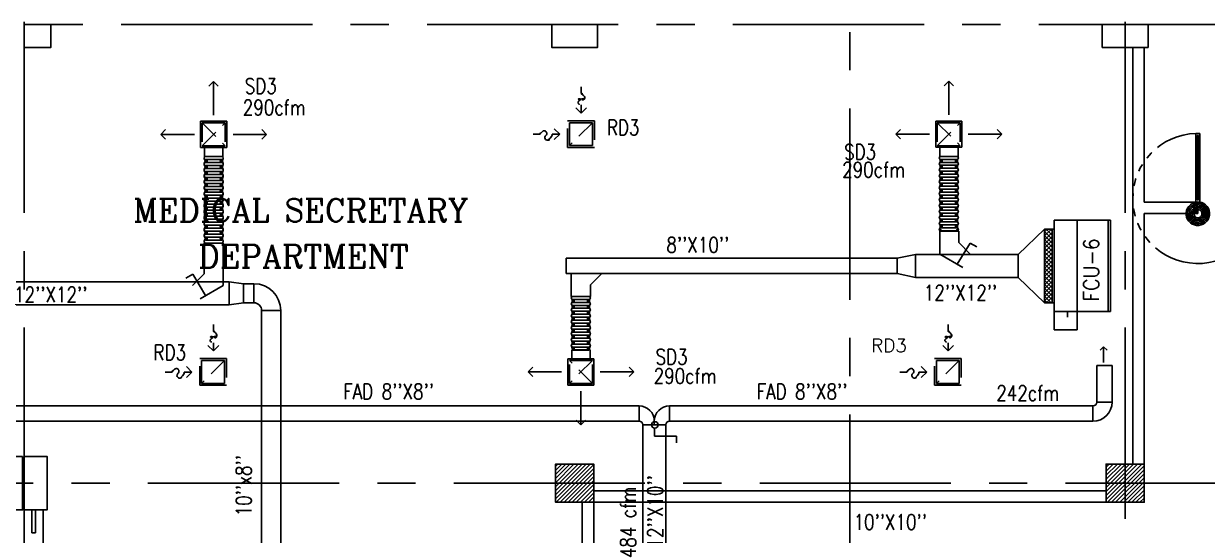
# Model space of a CAD drawing. Extents: x 417866029 to 417866302, y 43498045 to 43498122.
# Drawn here: x 417866063.04 to 417866078.52, y 43498072.29 to 43498078.98 of the extents above; entities that cross this region are included whole.
import ezdxf
from ezdxf.enums import TextEntityAlignment as Align

# ---------------------------------------------------------------- set-up
doc = ezdxf.new("R2010")
doc.units = 0
doc.header["$MEASUREMENT"] = 0
doc.linetypes.add('CENTERX2', pattern=[4, 2.5, -0.5, 0.5, -0.5])
doc.linetypes.add('HIDDEN', pattern=[0.375, 0.25, -0.125])
doc.layers.get('0').update_dxf_attribs({"linetype": 'CONTINUOUS'})
for name, color, linetype in [('AXES', 11, 'CENTERX2'), ('COL', 7, 'CONTINUOUS'), ('DOOR', 9, 'CONTINUOUS'), ('DUCT', 6, 'CONTINUOUS'), ('FCU', 6, 'CONTINUOUS'), ('HAT', 11, 'CONTINUOUS'), ('INSUL', 9, 'CONTINUOUS'), ('M-AC-FLEX', 7, 'CONTINUOUS'), ('M-EGU.', 2, 'CONTINUOUS'), ('M-TEXT', 2, 'CONTINUOUS'), ('RM-NAME', 9, 'CONTINUOUS'), ('WALL', 9, 'CONTINUOUS')]:
    doc.layers.add(name, color=color, linetype=linetype)
doc.styles.add('ROMANC', font='romanc', dxfattribs={"height": 0.1})
doc.styles.add('ROMANS', font='ROMANS.shx', dxfattribs={"width": 0.6})

# ---------------------------------------------------------------- blocks, each defined once
blk = doc.blocks.new('A$C272A55A0')
at = {"layer": 'DOOR', "color": 0, "linetype": 'ByBlock'}
for p, q in [((0, 900), (0, 1050)), ((50, 1050), (0, 1050)), ((25, 950), (50, 950)), ((25, 900), (25, 950)), ((50, 950), (50, 1050)), ((1750, 950), (1750, 1050)), ((1750, 1050), (1800, 1050)), ((1775, 950), (1750, 950)), ((1775, 900), (1775, 950)), ((1800, 1050), (1800, 900)), ((0, 900), (25, 900)), ((75, 900), (25, 900)), ((25, 850), (25, 900)), ((42, 850), (25, 850)), ((58, 870), (42, 870)), ((42, 870), (42, 850)), ((58, 850), (58, 870)), ((75, 850), (58, 850)), ((75, 900), (75, 850)), ((1725, 900), (1775, 900)), ((1725, 900), (1725, 850)), ((1725, 850), (1742, 850)), ((1742, 870), (1758, 870)), ((1742, 850), (1742, 870)), ((1758, 870), (1758, 850)), ((1758, 850), (1775, 850)), ((1800, 900), (1775, 900)), ((1775, 850), (1775, 900)), ((1718, 160), (1709, 160)), ((1709, 95), (1709, 160)), ((1725, 173), (1718, 173)), ((1718, 173), (1718, 83)), ((1718, 95), (1718, 160)), ((1775, 173), (1782, 173)), ((1782, 173), (1782, 83)), ((1782, 160), (1791, 160)), ((1782, 95), (1782, 160)), ((1791, 95), (1791, 160)), ((25, 50), (42, 50)), ((25, 50), (25, 0)), ((25, 0), (75, 0)), ((75, 0), (25, 0)), ((42, 50), (42, 30)), ((42, 30), (58, 30)), ((58, 50), (75, 50)), ((58, 50), (58, 30)), ((75, 50), (75, 0)), ((1718, 95), (1709, 95)), ((1725, 83), (1718, 83)), ((1742, 50), (1725, 50)), ((1725, 50), (1725, 0)), ((1775, 0), (1725, 0)), ((1725, 0), (1775, 0)), ((1742, 50), (1742, 30)), ((1758, 30), (1742, 30)), ((1775, 50), (1758, 50)), ((1758, 50), (1758, 30)), ((1775, 83), (1782, 83)), ((1775, 50), (1775, 0)), ((1782, 95), (1791, 95))]:
    blk.add_line(p, q, dxfattribs=at)
at = {"layer": 'DOOR', "color": 9, "linetype": 'ByBlock'}
for p, q in [((50, 1050), (0, 1010)), ((50, 1050), (0, 937)), ((50, 1050), (37, 950)), ((1750, 1050), (1800, 1010)), ((1750, 1050), (1800, 937)), ((1750, 1050), (1763, 950))]:
    blk.add_line(p, q, dxfattribs=at)
at = {"layer": 'DOOR', "linetype": 'ByBlock'}
for p, q in [((25, 850), (25, 50)), ((42, 850), (42, 50)), ((58, 850), (58, 50)), ((75, 50), (75, 850)), ((1725, 50), (1725, 850)), ((1742, 850), (1742, 50)), ((1758, 850), (1758, 50)), ((1775, 850), (1775, 50))]:
    blk.add_line(p, q, dxfattribs=at)
at = {"layer": 'DOOR', "color": 0, "linetype": 'ByBlock'}
for centre in [(1676, 128), (1824, 128)]:
    blk.add_circle(centre, 32.4, dxfattribs=at)
at = {"layer": 'DOOR', "color": 9, "linetype": 'ByBlock'}
for centre, radius, start, end in [((50, 1050), 54.4, 203.2074, 270), ((50, 1050), 74.4, 227.7764, 270), ((50, 1050), 94.4, 238.0182, 270), ((50, 1050), 114, 244.0838, 257.3774), ((50, 1050), 34.4, 180, 270), ((50, 1050), 14.4, 180, 270), ((1750, 1050), 14.4, 270, 0), ((1750, 1050), 34.4, 270, 0), ((1750, 1050), 54.4, 270, 336.7926), ((1750, 1050), 74.4, 270, 312.2236), ((1750, 1050), 94.4, 270, 301.9818), ((1750, 1050), 114, 282.6226, 295.9162), ((50, 1050), 134, 248.1598, 259.28), ((50, 1050), 154, 251.1053, 256.2858), ((1750, 1050), 134, 280.72, 291.8402), ((1750, 1050), 154, 283.7142, 288.8947)]:
    blk.add_arc(centre, radius, start, end, dxfattribs=at)
at = {"layer": 'DOOR', "linetype": 'HIDDEN', "ltscale": 0.5}
for centre, start, end in [((50, 851), 268.3174, 3.2965), ((1750, 851), 176.7035, 271.6826)]:
    blk.add_arc(centre, 851, start, end, dxfattribs=at)
at = {"layer": 'WALL', "linetype": 'ByBlock'}
blk.add_line((1800, 900), (1800, 1050), dxfattribs=at)
blk = doc.blocks.new('*X39')
at = {"color": 0}
for p, q in [((-750, 2538), (-672, 2616)), ((-750, 2591), (-725, 2616)), ((-660, 2516), (-750, 2606)), ((-713, 2516), (-750, 2553)), ((-719, 2516), (-619, 2616)), ((-607, 2516), (-707, 2616)), ((-666, 2516), (-566, 2616)), ((-554, 2516), (-654, 2616)), ((-613, 2516), (-513, 2616)), ((-501, 2516), (-601, 2616)), ((-560, 2516), (-460, 2616)), ((-448, 2516), (-548, 2616)), ((-507, 2516), (-407, 2616)), ((-394, 2516), (-494, 2616)), ((-454, 2516), (-354, 2616)), ((-341, 2516), (-441, 2616)), ((-401, 2516), (-301, 2616)), ((-288, 2516), (-388, 2616)), ((-348, 2516), (-248, 2616)), ((-235, 2516), (-335, 2616)), ((-295, 2516), (-195, 2616)), ((-182, 2516), (-282, 2616)), ((-242, 2516), (-142, 2616)), ((-129, 2516), (-229, 2616)), ((-189, 2516), (-89, 2616)), ((-76, 2516), (-176, 2616)), ((-136, 2516), (-36, 2616)), ((-23, 2516), (-123, 2616)), ((-83, 2516), (17, 2616)), ((30, 2516), (-70, 2616)), ((-30, 2516), (70, 2616)), ((83, 2516), (-17, 2616)), ((23, 2516), (123, 2616)), ((136, 2516), (36, 2616)), ((76, 2516), (176, 2616)), ((189, 2516), (89, 2616)), ((129, 2516), (215, 2601)), ((215, 2543), (142, 2616)), ((182, 2516), (215, 2548)), ((215, 2596), (195, 2616))]:
    blk.add_line(p, q, dxfattribs=at)
blk = doc.blocks.new('WAP16')
at = {"color": 6}
for p, q in [((-597, 0), (-597, -737)), ((-597, 0), (597, 0)), ((597, 0), (597, -737)), ((-597, -437), (597, -437)), ((-597, -737), (597, -737))]:
    blk.add_line(p, q, dxfattribs=at)
at = {"color": 3}
for p, q in [((-597, -32), (597, -32)), ((597, -437), (835, -437)), ((835, -437), (835, -737)), ((597, -562), (670, -562)), ((-482, -737), (-482, -862)), ((-482, -762), (482, -762)), ((482, -737), (482, -862)), ((597, -737), (835, -737)), ((-482, -862), (482, -862))]:
    blk.add_line(p, q, dxfattribs=at)
at = {"color": 11}
blk.add_blockref('*X39', (268, -3378), dxfattribs=at)
blk = doc.blocks.new('*X69')
at = {"color": 0}
for p, q in [((227929, 139894), (228385, 140350)), ((227929, 139947), (228331, 140350)), ((227929, 140000), (228278, 140350)), ((227929, 140053), (228225, 140350)), ((227929, 140106), (228172, 140350)), ((227929, 140159), (228119, 140350)), ((227929, 140212), (228066, 140350)), ((227929, 140265), (228013, 140350)), ((227929, 140318), (227960, 140350)), ((227938, 139850), (228429, 140341)), ((227991, 139850), (228429, 140288)), ((228044, 139850), (228429, 140235)), ((228097, 139850), (228429, 140182)), ((228150, 139850), (228429, 140129)), ((228203, 139850), (228429, 140076)), ((228256, 139850), (228429, 140023)), ((228309, 139850), (228429, 139969)), ((228362, 139850), (228429, 139916)), ((228415, 139850), (228429, 139863))]:
    blk.add_line(p, q, dxfattribs=at)
blk = doc.blocks.new('COL50')
at = {"layer": 'COL'}
blk.add_lwpolyline([(-250, 250), (-250, -250), (250, -250), (250, 250)], close=True, dxfattribs=at)
blk = doc.blocks.new('*X68')
at = {"color": 0}
for p, q in [((235129, 139881), (235597, 140350)), ((235129, 139934), (235544, 140350)), ((235129, 139987), (235491, 140350)), ((235129, 140040), (235438, 140350)), ((235129, 140093), (235385, 140350)), ((235129, 140146), (235332, 140350)), ((235129, 140199), (235279, 140350)), ((235129, 140253), (235226, 140350)), ((235129, 140306), (235173, 140350)), ((235150, 139850), (235629, 140328)), ((235203, 139850), (235629, 140275)), ((235256, 139850), (235629, 140222)), ((235309, 139850), (235629, 140169)), ((235362, 139850), (235629, 140116)), ((235415, 139850), (235629, 140063)), ((235468, 139850), (235629, 140010)), ((235521, 139850), (235629, 139957)), ((235574, 139850), (235629, 139904))]:
    blk.add_line(p, q, dxfattribs=at)
blk = doc.blocks.new('C7')
at = {"layer": 'HAT'}
h = blk.add_hatch(dxfattribs=at)
h.set_pattern_fill('ANSI31', color=256, scale=300, style=0)
h.set_pattern_definition([(45, (-248876.182, -51411.005), (-26.5165043, 26.5165043), [])])
h.paths.add_polyline_path([(350, 300), (250, 300), (0, 300), (0, 0), (350, 0)])
at = {"layer": 'COL'}
blk.add_lwpolyline([(0, 300), (0, 0), (350, 0), (350, 300)], close=True, dxfattribs=at)
blk = doc.blocks.new('C5')
at = {"layer": 'HAT', "linetype": 'ByBlock'}
h = blk.add_hatch(dxfattribs=at)
h.set_pattern_fill('ANSI31', color=256, scale=300, style=0)
h.set_pattern_definition([(45, (-223356.182, -51411.005), (-26.516504, 26.516504), [])])
h.paths.add_polyline_path([(300, 300), (0, 300), (0, 0), (300, 0)])
h.paths.add_polyline_path([(600, 300), (300, 300), (300, 0), (600, 0)])
at = {"layer": 'COL'}
blk.add_lwpolyline([(600, 300), (0, 300), (0, 0), (600, 0)], close=True, dxfattribs=at)
blk = doc.blocks.new('C11')
at = {"layer": 'HAT'}
h = blk.add_hatch(dxfattribs=at)
h.set_pattern_fill('ANSI31', color=256, scale=300, style=0)
h.set_pattern_definition([(45, (-248556.182, -75061.005), (-26.5165043, 26.5165043), [])])
h.paths.add_polyline_path([(300, 700), (0, 700), (0, 350), (300, 350)])
h.paths.add_polyline_path([(300, 350), (0, 350), (0, 0), (300, 0)])
at = {"layer": 'COL'}
blk.add_lwpolyline([(300, 700), (300, 0), (0, 0), (0, 700)], close=True, dxfattribs=at)
blk = doc.blocks.new('C11D')
at = {"layer": 'COL', "linetype": 'ByBlock'}
for p in [(-320, 0), (0, 0)]:
    blk.add_blockref('C11', p, dxfattribs=at)

msp = doc.modelspace()

# ---------------------------------------------------------------- linework, layer by layer
at = {"layer": 'AXES'}
for p, q in [((417866077.443, 43498044.506), (417866077.443, 43498121.777)), ((417866063.043, 43498044.506), (417866063.043, 43498121.427)), ((417866073.843, 43498051.371), (417866073.843, 43498110.191)), ((417866102.813, 43498078.971), (417866042.603, 43498078.971)), ((417866103.163, 43498072.971), (417866053.153, 43498072.971))]:
    msp.add_line(p, q, dxfattribs=at)
at = {"layer": 'DUCT'}
for p, q in [((417866075.017, 43498075.967), (417866075.017, 43498076.267)), ((417866075.017, 43498076.267), (417866075.267, 43498076.267)), ((417866075.267, 43498076.267), (417866075.267, 43498076.117)), ((417866065.397, 43498076.112), (417866065.397, 43498075.708)), ((417866065.647, 43498076.112), (417866065.397, 43498076.112)), ((417866065.647, 43498075.558), (417866065.647, 43498076.112)), ((417866075.246, 43498075.835), (417866075.414, 43498076.112)), ((417866075.417, 43498075.967), (417866075.267, 43498076.117)), ((417866075.017, 43498075.967), (417866075.318, 43498075.793)), ((417866070.199, 43498075.714), (417866070.199, 43498075.414)), ((417866070.599, 43498075.714), (417866070.449, 43498075.564)), ((417866065.247, 43498075.558), (417866065.397, 43498075.708)), ((417866065.417, 43498075.426), (417866065.25, 43498075.703)), ((417866065.647, 43498075.558), (417866065.346, 43498075.384)), ((417866070.449, 43498075.414), (417866070.449, 43498075.564)), ((417866070.199, 43498075.414), (417866070.449, 43498075.414))]:
    msp.add_line(p, q, dxfattribs=at)
at = {"layer": 'DUCT', "linetype": 'ByBlock'}
for p, q in [((417866076.045, 43498075.962), (417866076.389, 43498076.294)), ((417866074.461, 43498075.912), (417866070.133, 43498075.912)), ((417866070.133, 43498075.912), (417866070.133, 43498075.712)), ((417866074.461, 43498075.912), (417866074.701, 43498075.962)), ((417866074.461, 43498075.912), (417866074.461, 43498075.712)), ((417866076.045, 43498075.962), (417866074.701, 43498075.962)), ((417866074.701, 43498075.962), (417866074.701, 43498075.662)), ((417866076.045, 43498075.962), (417866076.045, 43498075.662)), ((417866061.427, 43498075.605), (417866065.723, 43498075.605)), ((417866065.723, 43498075.605), (417866065.723, 43498075.305)), ((417866065.913, 43498075.58), (417866065.913, 43498075.33)), ((417866074.461, 43498075.712), (417866070.133, 43498075.712)), ((417866074.461, 43498075.712), (417866074.701, 43498075.662)), ((417866076.045, 43498075.662), (417866074.701, 43498075.662)), ((417866076.045, 43498075.662), (417866076.389, 43498075.329)), ((417866061.427, 43498075.305), (417866065.723, 43498075.305)), ((417866058.702, 43498073.982), (417866071.085, 43498073.982)), ((417866071.085, 43498073.782), (417866071.085, 43498073.982)), ((417866071.485, 43498073.982), (417866077.022, 43498073.982)), ((417866071.485, 43498073.782), (417866071.485, 43498073.982)), ((417866058.702, 43498073.782), (417866071.085, 43498073.782)), ((417866071.135, 43498071.325), (417866071.135, 43498073.732)), ((417866071.435, 43498073.732), (417866071.135, 43498073.732)), ((417866071.285, 43498073.732), (417866071.285, 43498073.782)), ((417866071.435, 43498066.883), (417866071.435, 43498073.732)), ((417866071.485, 43498073.782), (417866077.022, 43498073.782))]:
    msp.add_line(p, q, dxfattribs=at)
at = {"layer": 'DUCT', "linetype": 'HIDDEN'}
for p, q in [((417866075.504, 43498076.06), (417866075.414, 43498076.112)), ((417866065.16, 43498075.651), (417866065.25, 43498075.703))]:
    msp.add_line(p, q, dxfattribs=at)
at = {"layer": 'DUCT', "linetype": 'Continuous'}
for p, q in [((417866065.723, 43498075.605), (417866065.913, 43498075.58)), ((417866065.913, 43498075.58), (417866066.049, 43498075.58)), ((417866066.049, 43498075.33), (417866066.049, 43498075.58)), ((417866065.723, 43498075.305), (417866065.913, 43498075.33)), ((417866065.913, 43498075.33), (417866066.049, 43498075.33)), ((417866066.149, 43498075.23), (417866066.149, 43498070.39)), ((417866066.149, 43498075.23), (417866066.399, 43498075.23)), ((417866066.399, 43498075.23), (417866066.399, 43498070.39)), ((417866077.072, 43498074.512), (417866077.072, 43498074.032)), ((417866077.072, 43498074.512), (417866077.272, 43498074.512)), ((417866077.272, 43498074.512), (417866077.272, 43498074.032)), ((417866077.072, 43498074.032), (417866077.272, 43498074.032)), ((417866077.022, 43498073.982), (417866077.022, 43498073.782))]:
    msp.add_line(p, q, dxfattribs=at)
at = {"layer": 'DUCT', "color": 2, "linetype": 'ByBlock'}
for p, q in [((417866071.287, 43498073.69), (417866071.287, 43498073.587)), ((417866071.287, 43498073.587), (417866071.573, 43498073.587)), ((417866071.573, 43498073.587), (417866071.573, 43498073.499))]:
    msp.add_line(p, q, dxfattribs=at)
msp.add_circle((417866071.291, 43498073.733), 0.0422, dxfattribs=at)
at = {"layer": 'DUCT', "linetype": 'Continuous'}
for centre, radius, start, end in [((417866066.049, 43498075.23), 0.35, 0, 90), ((417866066.049, 43498075.23), 0.1, 0, 90), ((417866077.022, 43498074.032), 0.25, 270, 0), ((417866077.022, 43498074.032), 0.05, 270, 0)]:
    msp.add_arc(centre, radius, start, end, dxfattribs=at)
at = {"layer": 'DUCT', "linetype": 'ByBlock'}
for centre, radius, start, end in [((417866071.085, 43498073.782), 0.2, 0, 90), ((417866071.485, 43498073.782), 0.2, 90, 180), ((417866071.085, 43498073.732), 0.05, 0, 90), ((417866071.485, 43498073.732), 0.05, 90, 180)]:
    msp.add_arc(centre, radius, start, end, dxfattribs=at)
at = {"layer": 'INSUL'}
for p, q in [((417866063.143, 43498072.321), (417866063.143, 43498072.621)), ((417866063.193, 43498072.321), (417866063.193, 43498072.621)), ((417866063.143, 43498072.321), (417866063.193, 43498072.321))]:
    msp.add_line(p, q, dxfattribs=at)
at = {"layer": 'M-AC-FLEX', "color": 11}
for p, q in [((417866065.417, 43498077.243), (417866065.628, 43498077.243)), ((417866065.417, 43498077.204), (417866065.628, 43498077.204)), ((417866065.417, 43498077.165), (417866065.628, 43498077.165)), ((417866065.417, 43498077.126), (417866065.628, 43498077.126)), ((417866075.031, 43498077.206), (417866075.242, 43498077.206)), ((417866075.031, 43498077.167), (417866075.242, 43498077.167)), ((417866075.031, 43498077.128), (417866075.242, 43498077.128)), ((417866065.417, 43498077.087), (417866065.628, 43498077.087)), ((417866065.417, 43498077.048), (417866065.628, 43498077.048)), ((417866065.417, 43498077.009), (417866065.628, 43498077.009)), ((417866065.417, 43498076.97), (417866065.628, 43498076.97)), ((417866075.031, 43498077.089), (417866075.242, 43498077.089)), ((417866075.031, 43498077.05), (417866075.242, 43498077.05)), ((417866075.031, 43498077.011), (417866075.242, 43498077.011)), ((417866075.031, 43498076.972), (417866075.242, 43498076.972)), ((417866065.417, 43498076.931), (417866065.628, 43498076.931)), ((417866065.417, 43498076.892), (417866065.628, 43498076.892)), ((417866065.417, 43498076.853), (417866065.628, 43498076.853)), ((417866065.417, 43498076.814), (417866065.628, 43498076.814)), ((417866075.031, 43498076.933), (417866075.242, 43498076.933)), ((417866075.031, 43498076.894), (417866075.242, 43498076.894)), ((417866075.031, 43498076.855), (417866075.242, 43498076.855)), ((417866075.031, 43498076.816), (417866075.242, 43498076.816)), ((417866065.417, 43498076.775), (417866065.628, 43498076.775)), ((417866065.417, 43498076.736), (417866065.628, 43498076.736)), ((417866065.417, 43498076.697), (417866065.628, 43498076.697)), ((417866065.417, 43498076.658), (417866065.628, 43498076.658)), ((417866075.031, 43498076.777), (417866075.242, 43498076.777)), ((417866075.031, 43498076.738), (417866075.242, 43498076.738)), ((417866075.031, 43498076.699), (417866075.242, 43498076.699)), ((417866075.031, 43498076.66), (417866075.242, 43498076.66)), ((417866065.417, 43498076.619), (417866065.628, 43498076.619)), ((417866065.417, 43498076.58), (417866065.628, 43498076.58)), ((417866065.417, 43498076.541), (417866065.628, 43498076.541)), ((417866065.417, 43498076.502), (417866065.628, 43498076.502)), ((417866075.031, 43498076.621), (417866075.242, 43498076.621)), ((417866075.031, 43498076.621), (417866075.242, 43498076.621)), ((417866075.031, 43498076.582), (417866075.242, 43498076.582)), ((417866075.031, 43498076.582), (417866075.242, 43498076.582)), ((417866075.031, 43498076.543), (417866075.242, 43498076.543)), ((417866075.031, 43498076.504), (417866075.242, 43498076.504)), ((417866065.417, 43498076.463), (417866065.628, 43498076.463)), ((417866065.417, 43498076.424), (417866065.628, 43498076.424)), ((417866065.417, 43498076.385), (417866065.628, 43498076.385)), ((417866065.417, 43498076.346), (417866065.628, 43498076.346)), ((417866075.031, 43498076.465), (417866075.242, 43498076.465)), ((417866075.031, 43498076.426), (417866075.242, 43498076.426)), ((417866075.031, 43498076.387), (417866075.242, 43498076.387)), ((417866075.031, 43498076.348), (417866075.242, 43498076.348)), ((417866065.417, 43498076.307), (417866065.628, 43498076.307)), ((417866065.417, 43498076.268), (417866065.628, 43498076.268)), ((417866065.417, 43498076.229), (417866065.628, 43498076.229)), ((417866065.417, 43498076.19), (417866065.628, 43498076.19)), ((417866075.031, 43498076.309), (417866075.242, 43498076.309)), ((417866075.031, 43498076.27), (417866075.242, 43498076.27)), ((417866065.417, 43498076.151), (417866065.628, 43498076.151)), ((417866065.417, 43498076.112), (417866065.628, 43498076.112)), ((417866070.218, 43498075.375), (417866070.429, 43498075.375)), ((417866070.218, 43498075.336), (417866070.429, 43498075.336)), ((417866070.218, 43498075.297), (417866070.429, 43498075.297)), ((417866070.218, 43498075.258), (417866070.429, 43498075.258)), ((417866070.218, 43498075.219), (417866070.429, 43498075.219)), ((417866070.218, 43498075.18), (417866070.429, 43498075.18)), ((417866070.218, 43498075.141), (417866070.429, 43498075.141)), ((417866070.218, 43498075.102), (417866070.429, 43498075.102)), ((417866070.218, 43498075.063), (417866070.429, 43498075.063)), ((417866070.218, 43498075.024), (417866070.429, 43498075.024)), ((417866070.218, 43498074.985), (417866070.429, 43498074.985)), ((417866070.218, 43498074.946), (417866070.429, 43498074.946)), ((417866070.218, 43498074.907), (417866070.429, 43498074.907)), ((417866070.218, 43498074.868), (417866070.429, 43498074.868)), ((417866070.218, 43498074.829), (417866070.429, 43498074.829)), ((417866070.218, 43498074.79), (417866070.429, 43498074.79)), ((417866070.218, 43498074.79), (417866070.429, 43498074.79)), ((417866070.218, 43498074.751), (417866070.429, 43498074.751)), ((417866070.218, 43498074.751), (417866070.429, 43498074.751)), ((417866070.218, 43498074.712), (417866070.429, 43498074.712))]:
    msp.add_line(p, q, dxfattribs=at)
at = {"layer": 'M-AC-FLEX'}
for points in [[(417866065.417, 43498077.165, 1), (417866065.417, 43498077.204, -1), (417866065.417, 43498077.243, 0.000618), (417866065.417, 43498077.243, 0.000618)], [(417866065.417, 43498077.204, -1), (417866065.417, 43498077.165, 1), (417866065.417, 43498077.126)], [(417866065.417, 43498077.087, 1), (417866065.417, 43498077.126, -1), (417866065.417, 43498077.165)], [(417866065.417, 43498077.126, -1), (417866065.417, 43498077.087, 1), (417866065.417, 43498077.048)], [(417866065.628, 43498077.165, -1), (417866065.628, 43498077.204, 1), (417866065.628, 43498077.243)], [(417866065.628, 43498077.204, 1), (417866065.628, 43498077.165, -1), (417866065.628, 43498077.126)], [(417866065.628, 43498077.087, -1), (417866065.628, 43498077.126, 1), (417866065.628, 43498077.165)], [(417866065.628, 43498077.126, 1), (417866065.628, 43498077.087, -1), (417866065.628, 43498077.048)], [(417866075.031, 43498077.167, 1), (417866075.031, 43498077.206, -1), (417866075.031, 43498077.245, 0.000618), (417866075.031, 43498077.245, 0.000618)], [(417866075.031, 43498077.206, -1), (417866075.031, 43498077.167, 1), (417866075.031, 43498077.128)], [(417866075.031, 43498077.089, 1), (417866075.031, 43498077.128, -1), (417866075.031, 43498077.167)], [(417866075.031, 43498077.128, -1), (417866075.031, 43498077.089, 1), (417866075.031, 43498077.05)], [(417866075.242, 43498077.167, -1), (417866075.242, 43498077.206, 1), (417866075.242, 43498077.245)], [(417866075.242, 43498077.206, 1), (417866075.242, 43498077.167, -1), (417866075.242, 43498077.128)], [(417866075.242, 43498077.089, -1), (417866075.242, 43498077.128, 1), (417866075.242, 43498077.167)], [(417866075.242, 43498077.128, 1), (417866075.242, 43498077.089, -1), (417866075.242, 43498077.05)], [(417866065.417, 43498077.009, 1), (417866065.417, 43498077.048, -1), (417866065.417, 43498077.087)], [(417866065.417, 43498077.048, -1), (417866065.417, 43498077.009, 1), (417866065.417, 43498076.97)], [(417866065.417, 43498076.931, 1), (417866065.417, 43498076.97, -1), (417866065.417, 43498077.009)], [(417866065.417, 43498076.97, -1), (417866065.417, 43498076.931, 1), (417866065.417, 43498076.892)], [(417866065.417, 43498077.048, -1), (417866065.417, 43498077.009, 0.000618), (417866065.417, 43498077.009, 0.000618)], [(417866065.417, 43498077.009, 1), (417866065.417, 43498077.048, -0.000618), (417866065.417, 43498077.048, -0.000618)], [(417866065.628, 43498077.009, -1), (417866065.628, 43498077.048, 1), (417866065.628, 43498077.087)], [(417866065.628, 43498077.048, 0.998764), (417866065.628, 43498077.009, 0.998764)], [(417866065.628, 43498077.009, -0.998764), (417866065.628, 43498077.048, -0.998764)], [(417866065.628, 43498077.048, 1), (417866065.628, 43498077.009, -1), (417866065.628, 43498076.97)], [(417866065.628, 43498076.931, -1), (417866065.628, 43498076.97, 1), (417866065.628, 43498077.009)], [(417866065.628, 43498076.97, 1), (417866065.628, 43498076.931, -1), (417866065.628, 43498076.892)], [(417866075.031, 43498077.011, 1), (417866075.031, 43498077.05, -1), (417866075.031, 43498077.089)], [(417866075.031, 43498077.05, -1), (417866075.031, 43498077.011, 1), (417866075.031, 43498076.972)], [(417866075.031, 43498076.933, 1), (417866075.031, 43498076.972, -1), (417866075.031, 43498077.011)], [(417866075.031, 43498076.972, -1), (417866075.031, 43498076.933, 1), (417866075.031, 43498076.894)], [(417866075.031, 43498077.05, -1), (417866075.031, 43498077.011, 0.000618), (417866075.031, 43498077.011, 0.000618)], [(417866075.031, 43498077.011, 1), (417866075.031, 43498077.05, -0.000618), (417866075.031, 43498077.05, -0.000618)], [(417866075.242, 43498077.011, -1), (417866075.242, 43498077.05, 1), (417866075.242, 43498077.089)], [(417866075.242, 43498077.05, 0.998764), (417866075.242, 43498077.011, 0.998764)], [(417866075.242, 43498077.011, -0.998764), (417866075.242, 43498077.05, -0.998764)], [(417866075.242, 43498077.05, 1), (417866075.242, 43498077.011, -1), (417866075.242, 43498076.972)], [(417866075.242, 43498076.933, -1), (417866075.242, 43498076.972, 1), (417866075.242, 43498077.011)], [(417866075.242, 43498076.972, 1), (417866075.242, 43498076.933, -1), (417866075.242, 43498076.894)], [(417866065.417, 43498076.853, 1), (417866065.417, 43498076.892, -1), (417866065.417, 43498076.931)], [(417866065.417, 43498076.892, -1), (417866065.417, 43498076.853, 1), (417866065.417, 43498076.814, -0.000618), (417866065.417, 43498076.814, -0.000618)], [(417866065.417, 43498076.775, 1), (417866065.417, 43498076.814, -1), (417866065.417, 43498076.853, 0.000618), (417866065.417, 43498076.853, 0.000618)], [(417866065.417, 43498076.814, -1), (417866065.417, 43498076.775, 1), (417866065.417, 43498076.736)], [(417866065.628, 43498076.853, -1), (417866065.628, 43498076.892, 1), (417866065.628, 43498076.931)], [(417866065.628, 43498076.892, 1), (417866065.628, 43498076.853, -1), (417866065.628, 43498076.814)], [(417866065.628, 43498076.775, -1), (417866065.628, 43498076.814, 1), (417866065.628, 43498076.853)], [(417866065.628, 43498076.814, 1), (417866065.628, 43498076.775, -1), (417866065.628, 43498076.736)], [(417866075.031, 43498076.855, 1), (417866075.031, 43498076.894, -1), (417866075.031, 43498076.933)], [(417866075.031, 43498076.894, -1), (417866075.031, 43498076.855, 1), (417866075.031, 43498076.816, -0.000618), (417866075.031, 43498076.816, -0.000618)], [(417866075.031, 43498076.777, 1), (417866075.031, 43498076.816, -1), (417866075.031, 43498076.855, 0.000618), (417866075.031, 43498076.855, 0.000618)], [(417866075.031, 43498076.816, -1), (417866075.031, 43498076.777, 1), (417866075.031, 43498076.738)], [(417866075.242, 43498076.855, -1), (417866075.242, 43498076.894, 1), (417866075.242, 43498076.933)], [(417866075.242, 43498076.894, 1), (417866075.242, 43498076.855, -1), (417866075.242, 43498076.816)], [(417866075.242, 43498076.777, -1), (417866075.242, 43498076.816, 1), (417866075.242, 43498076.855)], [(417866075.242, 43498076.816, 1), (417866075.242, 43498076.777, -1), (417866075.242, 43498076.738)], [(417866065.417, 43498076.697, 1), (417866065.417, 43498076.736, -1), (417866065.417, 43498076.775)], [(417866065.417, 43498076.736, -1), (417866065.417, 43498076.697, 1), (417866065.417, 43498076.658)], [(417866065.417, 43498076.619, 1), (417866065.417, 43498076.658, -1), (417866065.417, 43498076.697)], [(417866065.417, 43498076.658, -1), (417866065.417, 43498076.619, 1), (417866065.417, 43498076.58, -0.000618), (417866065.417, 43498076.58, -0.000618)], [(417866065.628, 43498076.697, -1), (417866065.628, 43498076.736, 1), (417866065.628, 43498076.775)], [(417866065.628, 43498076.697, -0.999563), (417866065.628, 43498076.736, -0.999563)], [(417866065.628, 43498076.736, 1), (417866065.628, 43498076.697, -1), (417866065.628, 43498076.658)], [(417866065.628, 43498076.736, 0.999563), (417866065.628, 43498076.697, 0.999563)], [(417866065.628, 43498076.619, -1), (417866065.628, 43498076.658, 1), (417866065.628, 43498076.697)], [(417866065.628, 43498076.658, 1), (417866065.628, 43498076.619, -1), (417866065.628, 43498076.58)], [(417866075.031, 43498076.699, 1), (417866075.031, 43498076.738, -1), (417866075.031, 43498076.777)], [(417866075.031, 43498076.738, -1), (417866075.031, 43498076.699, 1), (417866075.031, 43498076.66)], [(417866075.031, 43498076.621, 1), (417866075.031, 43498076.66, -1), (417866075.031, 43498076.699)], [(417866075.031, 43498076.66, -1), (417866075.031, 43498076.621, 1), (417866075.031, 43498076.582, -0.000618), (417866075.031, 43498076.582, -0.000618)], [(417866075.242, 43498076.699, -1), (417866075.242, 43498076.738, 1), (417866075.242, 43498076.777)], [(417866075.242, 43498076.699, -0.999563), (417866075.242, 43498076.738, -0.999563)], [(417866075.242, 43498076.738, 1), (417866075.242, 43498076.699, -1), (417866075.242, 43498076.66)], [(417866075.242, 43498076.738, 0.999563), (417866075.242, 43498076.699, 0.999563)], [(417866075.242, 43498076.621, -1), (417866075.242, 43498076.66, 1), (417866075.242, 43498076.699)], [(417866075.242, 43498076.66, 1), (417866075.242, 43498076.621, -1), (417866075.242, 43498076.582)], [(417866065.417, 43498076.541, 1), (417866065.417, 43498076.58, -1), (417866065.417, 43498076.619, 0.000618), (417866065.417, 43498076.619, 0.000618)], [(417866065.417, 43498076.58, -1), (417866065.417, 43498076.541, 1), (417866065.417, 43498076.502)], [(417866065.417, 43498076.463, 1), (417866065.417, 43498076.502, -1), (417866065.417, 43498076.541)], [(417866065.417, 43498076.502, -1), (417866065.417, 43498076.463, 1), (417866065.417, 43498076.424)], [(417866065.628, 43498076.541, -1), (417866065.628, 43498076.58, 1), (417866065.628, 43498076.619)], [(417866065.628, 43498076.58, 1), (417866065.628, 43498076.541, -1), (417866065.628, 43498076.502)], [(417866065.628, 43498076.463, -1), (417866065.628, 43498076.502, 1), (417866065.628, 43498076.541)], [(417866065.628, 43498076.502, 1), (417866065.628, 43498076.463, -1), (417866065.628, 43498076.424)], [(417866075.031, 43498076.543, 1), (417866075.031, 43498076.582, -1), (417866075.031, 43498076.621, 0.000618), (417866075.031, 43498076.621, 0.000618)], [(417866075.031, 43498076.582, -1), (417866075.031, 43498076.543, 1), (417866075.031, 43498076.504)], [(417866075.031, 43498076.465, 1), (417866075.031, 43498076.504, -1), (417866075.031, 43498076.543)], [(417866075.031, 43498076.504, -1), (417866075.031, 43498076.465, 1), (417866075.031, 43498076.426)], [(417866075.242, 43498076.543, -1), (417866075.242, 43498076.582, 1), (417866075.242, 43498076.621)], [(417866075.242, 43498076.582, 1), (417866075.242, 43498076.543, -1), (417866075.242, 43498076.504)], [(417866075.242, 43498076.465, -1), (417866075.242, 43498076.504, 1), (417866075.242, 43498076.543)], [(417866075.242, 43498076.504, 0.999563), (417866075.242, 43498076.465, 0.999563)], [(417866075.242, 43498076.465, -0.999563), (417866075.242, 43498076.504, -0.999563)], [(417866075.242, 43498076.504, 1), (417866075.242, 43498076.465, -1), (417866075.242, 43498076.426)], [(417866065.417, 43498076.385, 1), (417866065.417, 43498076.424, -1), (417866065.417, 43498076.463)], [(417866065.417, 43498076.424, -1), (417866065.417, 43498076.385, 1), (417866065.417, 43498076.346)], [(417866065.417, 43498076.307, 1), (417866065.417, 43498076.346, -1), (417866065.417, 43498076.385)], [(417866065.417, 43498076.346, -1), (417866065.417, 43498076.307, 1), (417866065.417, 43498076.268)], [(417866065.417, 43498076.385, 1), (417866065.417, 43498076.424, -0.000618), (417866065.417, 43498076.424, -0.000618)], [(417866065.417, 43498076.424, -1), (417866065.417, 43498076.385, 0.000618), (417866065.417, 43498076.385, 0.000618)], [(417866065.628, 43498076.385, -1), (417866065.628, 43498076.424, 1), (417866065.628, 43498076.463)], [(417866065.628, 43498076.385, -0.998764), (417866065.628, 43498076.424, -0.998764)], [(417866065.628, 43498076.424, 1), (417866065.628, 43498076.385, -1), (417866065.628, 43498076.346)], [(417866065.628, 43498076.424, 0.998764), (417866065.628, 43498076.385, 0.998764)], [(417866065.628, 43498076.307, -1), (417866065.628, 43498076.346, 1), (417866065.628, 43498076.385)], [(417866065.628, 43498076.346, 1), (417866065.628, 43498076.307, -1), (417866065.628, 43498076.268)], [(417866075.031, 43498076.387, 1), (417866075.031, 43498076.426, -1), (417866075.031, 43498076.465)], [(417866075.031, 43498076.426, -1), (417866075.031, 43498076.387, 1), (417866075.031, 43498076.348, -0.000618), (417866075.031, 43498076.348, -0.000618)], [(417866075.031, 43498076.309, 1), (417866075.031, 43498076.348, -1), (417866075.031, 43498076.387, 0.000618), (417866075.031, 43498076.387, 0.000618)], [(417866075.031, 43498076.348, -1), (417866075.031, 43498076.309, 1), (417866075.031, 43498076.27)], [(417866075.242, 43498076.387, -1), (417866075.242, 43498076.426, 1), (417866075.242, 43498076.465)], [(417866075.242, 43498076.426, 1), (417866075.242, 43498076.387, -1), (417866075.242, 43498076.348)], [(417866075.242, 43498076.309, -1), (417866075.242, 43498076.348, 1), (417866075.242, 43498076.387)], [(417866075.242, 43498076.348, 1), (417866075.242, 43498076.309, -1), (417866075.242, 43498076.27)], [(417866065.417, 43498076.229, 1), (417866065.417, 43498076.268, -1), (417866065.417, 43498076.307)], [(417866065.417, 43498076.268, -1), (417866065.417, 43498076.229, 1), (417866065.417, 43498076.19, -0.000618), (417866065.417, 43498076.19, -0.000618)], [(417866065.417, 43498076.151, 1), (417866065.417, 43498076.19, -1), (417866065.417, 43498076.229, 0.000618), (417866065.417, 43498076.229, 0.000618)], [(417866065.417, 43498076.19, -1), (417866065.417, 43498076.151, 1), (417866065.417, 43498076.112)], [(417866065.628, 43498076.229, -1), (417866065.628, 43498076.268, 1), (417866065.628, 43498076.307)], [(417866065.628, 43498076.268, 1), (417866065.628, 43498076.229, -1), (417866065.628, 43498076.19)], [(417866065.628, 43498076.151, -1), (417866065.628, 43498076.19, 1), (417866065.628, 43498076.229)], [(417866065.628, 43498076.19, 1), (417866065.628, 43498076.151, -1), (417866065.628, 43498076.112)], [(417866075.041, 43498076.267, 0.140679), (417866075.031, 43498076.27, -1), (417866075.031, 43498076.309)], [(417866075.031, 43498076.27, -0.140679), (417866075.041, 43498076.267, -0.140679)], [(417866075.232, 43498076.267, -0.140679), (417866075.242, 43498076.27, 1), (417866075.242, 43498076.309)], [(417866075.242, 43498076.27, 0.140679), (417866075.232, 43498076.267, 0.140679)], [(417866070.218, 43498075.336, 1), (417866070.218, 43498075.375, -1), (417866070.218, 43498075.414, 0.000618), (417866070.218, 43498075.414, 0.000618)], [(417866070.429, 43498075.336, -1), (417866070.429, 43498075.375, 1), (417866070.429, 43498075.414)], [(417866070.218, 43498075.375, -1), (417866070.218, 43498075.336, 1), (417866070.218, 43498075.297)], [(417866070.218, 43498075.258, 1), (417866070.218, 43498075.297, -1), (417866070.218, 43498075.336)], [(417866070.218, 43498075.297, -1), (417866070.218, 43498075.258, 1), (417866070.218, 43498075.219)], [(417866070.218, 43498075.18, 1), (417866070.218, 43498075.219, -1), (417866070.218, 43498075.258)], [(417866070.429, 43498075.375, 1), (417866070.429, 43498075.336, -1), (417866070.429, 43498075.297)], [(417866070.429, 43498075.258, -1), (417866070.429, 43498075.297, 1), (417866070.429, 43498075.336)], [(417866070.429, 43498075.297, 1), (417866070.429, 43498075.258, -1), (417866070.429, 43498075.219)], [(417866070.429, 43498075.18, -1), (417866070.429, 43498075.219, 1), (417866070.429, 43498075.258)], [(417866070.218, 43498075.219, -1), (417866070.218, 43498075.18, 1), (417866070.218, 43498075.141)], [(417866070.218, 43498075.102, 1), (417866070.218, 43498075.141, -1), (417866070.218, 43498075.18)], [(417866070.218, 43498075.141, -1), (417866070.218, 43498075.102, 1), (417866070.218, 43498075.063)], [(417866070.218, 43498075.024, 1), (417866070.218, 43498075.063, -1), (417866070.218, 43498075.102)], [(417866070.218, 43498075.219, -1), (417866070.218, 43498075.18, 0.000618), (417866070.218, 43498075.18, 0.000618)], [(417866070.218, 43498075.18, 1), (417866070.218, 43498075.219, -0.000618), (417866070.218, 43498075.219, -0.000618)], [(417866070.429, 43498075.219, 0.998764), (417866070.429, 43498075.18, 0.998764)], [(417866070.429, 43498075.18, -0.998764), (417866070.429, 43498075.219, -0.998764)], [(417866070.429, 43498075.219, 1), (417866070.429, 43498075.18, -1), (417866070.429, 43498075.141)], [(417866070.429, 43498075.102, -1), (417866070.429, 43498075.141, 1), (417866070.429, 43498075.18)], [(417866070.429, 43498075.141, 1), (417866070.429, 43498075.102, -1), (417866070.429, 43498075.063)], [(417866070.429, 43498075.024, -1), (417866070.429, 43498075.063, 1), (417866070.429, 43498075.102)], [(417866070.218, 43498075.063, -1), (417866070.218, 43498075.024, 1), (417866070.218, 43498074.985, -0.000618), (417866070.218, 43498074.985, -0.000618)], [(417866070.218, 43498074.946, 1), (417866070.218, 43498074.985, -1), (417866070.218, 43498075.024, 0.000618), (417866070.218, 43498075.024, 0.000618)], [(417866070.218, 43498074.985, -1), (417866070.218, 43498074.946, 1), (417866070.218, 43498074.907)], [(417866070.218, 43498074.868, 1), (417866070.218, 43498074.907, -1), (417866070.218, 43498074.946)], [(417866070.429, 43498075.063, 1), (417866070.429, 43498075.024, -1), (417866070.429, 43498074.985)], [(417866070.429, 43498074.946, -1), (417866070.429, 43498074.985, 1), (417866070.429, 43498075.024)], [(417866070.429, 43498074.985, 1), (417866070.429, 43498074.946, -1), (417866070.429, 43498074.907)], [(417866070.429, 43498074.868, -1), (417866070.429, 43498074.907, 1), (417866070.429, 43498074.946)], [(417866070.218, 43498074.907, -1), (417866070.218, 43498074.868, 1), (417866070.218, 43498074.829)], [(417866070.218, 43498074.79, 1), (417866070.218, 43498074.829, -1), (417866070.218, 43498074.868)], [(417866070.218, 43498074.829, -1), (417866070.218, 43498074.79, 1), (417866070.218, 43498074.751, -0.000618), (417866070.218, 43498074.751, -0.000618)], [(417866070.218, 43498074.712, 1), (417866070.218, 43498074.751, -1), (417866070.218, 43498074.79, 0.000618), (417866070.218, 43498074.79, 0.000618)], [(417866070.429, 43498074.868, -0.999563), (417866070.429, 43498074.907, -0.999563)], [(417866070.429, 43498074.907, 1), (417866070.429, 43498074.868, -1), (417866070.429, 43498074.829)], [(417866070.429, 43498074.907, 0.999563), (417866070.429, 43498074.868, 0.999563)], [(417866070.429, 43498074.79, -1), (417866070.429, 43498074.829, 1), (417866070.429, 43498074.868)], [(417866070.429, 43498074.829, 1), (417866070.429, 43498074.79, -1), (417866070.429, 43498074.751)], [(417866070.429, 43498074.712, -1), (417866070.429, 43498074.751, 1), (417866070.429, 43498074.79)]]:
    msp.add_lwpolyline(points, format="xyb", dxfattribs=at)
at = {"layer": 'M-EGU.'}
for p, q in [((417866065.522, 43498078.225), (417866065.461, 43498078.164)), ((417866065.522, 43498078.225), (417866065.583, 43498078.164)), ((417866065.522, 43498078.225), (417866065.522, 43498077.786)), ((417866075.137, 43498078.227), (417866075.075, 43498078.166)), ((417866075.137, 43498078.227), (417866075.198, 43498078.166)), ((417866075.137, 43498078.227), (417866075.137, 43498077.788)), ((417866070.329, 43498078.069), (417866070.329, 43498078.155)), ((417866070.329, 43498077.812), (417866070.258, 43498077.882)), ((417866070.329, 43498077.812), (417866070.329, 43498077.918)), ((417866070.399, 43498077.882), (417866070.329, 43498077.812)), ((417866064.831, 43498077.533), (417866064.892, 43498077.595)), ((417866065.352, 43498077.704), (417866065.352, 43498077.363)), ((417866065.352, 43498077.704), (417866065.693, 43498077.704)), ((417866065.693, 43498077.704), (417866065.693, 43498077.363)), ((417866066.213, 43498077.533), (417866066.152, 43498077.595)), ((417866069.977, 43498077.606), (417866070.048, 43498077.535)), ((417866070.176, 43498077.386), (417866070.176, 43498077.686)), ((417866070.176, 43498077.686), (417866070.476, 43498077.686)), ((417866070.476, 43498077.686), (417866070.476, 43498077.386)), ((417866074.445, 43498077.536), (417866074.506, 43498077.597)), ((417866074.966, 43498077.706), (417866074.966, 43498077.365)), ((417866074.966, 43498077.706), (417866075.307, 43498077.706)), ((417866075.307, 43498077.706), (417866075.307, 43498077.365)), ((417866075.828, 43498077.536), (417866075.767, 43498077.597)), ((417866064.831, 43498077.533), (417866065.27, 43498077.533)), ((417866064.831, 43498077.533), (417866064.892, 43498077.472)), ((417866065.775, 43498077.533), (417866066.213, 43498077.533)), ((417866066.213, 43498077.533), (417866066.152, 43498077.472)), ((417866069.788, 43498077.535), (417866069.699, 43498077.535)), ((417866070.048, 43498077.535), (417866069.947, 43498077.535)), ((417866070.048, 43498077.535), (417866069.977, 43498077.465)), ((417866074.445, 43498077.536), (417866074.884, 43498077.536)), ((417866074.445, 43498077.536), (417866074.506, 43498077.475)), ((417866075.389, 43498077.536), (417866075.828, 43498077.536)), ((417866075.828, 43498077.536), (417866075.767, 43498077.475)), ((417866065.352, 43498077.363), (417866065.693, 43498077.363)), ((417866065.402, 43498077.363), (417866065.402, 43498077.243)), ((417866065.642, 43498077.363), (417866065.642, 43498077.243)), ((417866070.476, 43498077.386), (417866070.176, 43498077.386)), ((417866074.966, 43498077.365), (417866075.307, 43498077.365)), ((417866075.017, 43498077.365), (417866075.017, 43498077.245)), ((417866075.257, 43498077.365), (417866075.257, 43498077.245)), ((417866065.402, 43498077.243), (417866065.642, 43498077.243)), ((417866075.017, 43498077.245), (417866075.257, 43498077.245)), ((417866065.518, 43498074.959), (417866065.518, 43498075.045)), ((417866075.127, 43498074.959), (417866075.127, 43498075.045)), ((417866065.518, 43498074.702), (417866065.518, 43498074.808)), ((417866075.127, 43498074.702), (417866075.127, 43498074.808)), ((417866065.518, 43498074.702), (417866065.447, 43498074.772)), ((417866065.588, 43498074.772), (417866065.518, 43498074.702)), ((417866070.446, 43498074.716), (417866070.206, 43498074.716)), ((417866070.206, 43498074.596), (417866070.206, 43498074.716)), ((417866070.446, 43498074.596), (417866070.446, 43498074.716)), ((417866075.127, 43498074.702), (417866075.057, 43498074.772)), ((417866075.198, 43498074.772), (417866075.127, 43498074.702)), ((417866077.161, 43498074.756), (417866077.114, 43498074.709)), ((417866077.208, 43498074.709), (417866077.161, 43498074.756)), ((417866077.161, 43498074.549), (417866077.161, 43498074.756)), ((417866065.166, 43498074.496), (417866065.237, 43498074.425)), ((417866065.365, 43498074.276), (417866065.365, 43498074.576)), ((417866065.365, 43498074.576), (417866065.665, 43498074.576)), ((417866065.665, 43498074.576), (417866065.665, 43498074.276)), ((417866069.634, 43498074.426), (417866069.695, 43498074.487)), ((417866070.155, 43498074.255), (417866070.155, 43498074.596)), ((417866070.496, 43498074.596), (417866070.155, 43498074.596)), ((417866070.496, 43498074.255), (417866070.496, 43498074.596)), ((417866071.017, 43498074.426), (417866070.956, 43498074.487)), ((417866074.776, 43498074.496), (417866074.847, 43498074.425)), ((417866074.974, 43498074.276), (417866074.974, 43498074.576)), ((417866074.974, 43498074.576), (417866075.274, 43498074.576)), ((417866075.274, 43498074.576), (417866075.274, 43498074.276)), ((417866064.977, 43498074.425), (417866064.888, 43498074.425)), ((417866065.237, 43498074.425), (417866065.136, 43498074.425)), ((417866065.237, 43498074.425), (417866065.166, 43498074.355)), ((417866070.073, 43498074.426), (417866069.634, 43498074.426)), ((417866069.634, 43498074.426), (417866069.695, 43498074.365)), ((417866071.017, 43498074.426), (417866070.578, 43498074.426)), ((417866071.017, 43498074.426), (417866070.956, 43498074.365)), ((417866074.587, 43498074.425), (417866074.498, 43498074.425)), ((417866074.847, 43498074.425), (417866074.746, 43498074.425)), ((417866074.847, 43498074.425), (417866074.776, 43498074.355)), ((417866065.665, 43498074.276), (417866065.365, 43498074.276)), ((417866070.496, 43498074.255), (417866070.155, 43498074.255)), ((417866070.326, 43498073.735), (417866070.326, 43498074.173)), ((417866075.274, 43498074.276), (417866074.974, 43498074.276)), ((417866070.326, 43498073.735), (417866070.264, 43498073.796)), ((417866070.326, 43498073.735), (417866070.387, 43498073.796))]:
    msp.add_line(p, q, dxfattribs=at)
at = {"layer": 'M-EGU.', "linetype": 'HIDDEN'}
for p, q in [((417866065.372, 43498077.684), (417866065.673, 43498077.383)), ((417866065.372, 43498077.383), (417866065.673, 43498077.684)), ((417866065.372, 43498077.684), (417866065.372, 43498077.383)), ((417866065.372, 43498077.684), (417866065.673, 43498077.684)), ((417866065.673, 43498077.684), (417866065.673, 43498077.383)), ((417866070.151, 43498077.361), (417866070.151, 43498077.711)), ((417866070.151, 43498077.711), (417866070.501, 43498077.711)), ((417866070.476, 43498077.686), (417866070.176, 43498077.386)), ((417866070.501, 43498077.711), (417866070.501, 43498077.361)), ((417866074.986, 43498077.686), (417866075.287, 43498077.385)), ((417866074.986, 43498077.385), (417866075.287, 43498077.686)), ((417866074.986, 43498077.686), (417866074.986, 43498077.385)), ((417866074.986, 43498077.686), (417866075.287, 43498077.686)), ((417866075.287, 43498077.686), (417866075.287, 43498077.385)), ((417866065.372, 43498077.383), (417866065.673, 43498077.383)), ((417866070.501, 43498077.361), (417866070.151, 43498077.361)), ((417866074.986, 43498077.385), (417866075.287, 43498077.385)), ((417866065.34, 43498074.251), (417866065.34, 43498074.601)), ((417866065.34, 43498074.601), (417866065.69, 43498074.601)), ((417866065.665, 43498074.576), (417866065.365, 43498074.276)), ((417866065.69, 43498074.601), (417866065.69, 43498074.251)), ((417866070.476, 43498074.275), (417866070.175, 43498074.576)), ((417866070.476, 43498074.576), (417866070.175, 43498074.275)), ((417866070.175, 43498074.275), (417866070.175, 43498074.576)), ((417866070.476, 43498074.576), (417866070.175, 43498074.576)), ((417866070.476, 43498074.275), (417866070.476, 43498074.576)), ((417866074.949, 43498074.251), (417866074.949, 43498074.601)), ((417866074.949, 43498074.601), (417866075.299, 43498074.601)), ((417866075.274, 43498074.576), (417866074.974, 43498074.276)), ((417866075.299, 43498074.601), (417866075.299, 43498074.251)), ((417866065.69, 43498074.251), (417866065.34, 43498074.251)), ((417866070.476, 43498074.275), (417866070.175, 43498074.275)), ((417866075.299, 43498074.251), (417866074.949, 43498074.251))]:
    msp.add_line(p, q, dxfattribs=at)
at = {"layer": 'M-EGU.'}
for points in [[(417866070.329, 43498078.069, -0.187862), (417866070.366, 43498078.046, -0.202645), (417866070.375, 43498078.007, -0.616915), (417866070.325, 43498077.991, 0.668708), (417866070.278, 43498077.972, 0.194285), (417866070.292, 43498077.936, 0.186051), (417866070.329, 43498077.918)], [(417866069.788, 43498077.535, -0.1324), (417866069.81, 43498077.568, -0.15664), (417866069.841, 43498077.58, -0.736612), (417866069.866, 43498077.517, 0.774232), (417866069.894, 43498077.456, 0.203349), (417866069.936, 43498077.484, 0.193808), (417866069.947, 43498077.535)], [(417866065.518, 43498074.959, -0.187862), (417866065.555, 43498074.936, -0.202645), (417866065.564, 43498074.897, -0.616915), (417866065.514, 43498074.881, 0.668708), (417866065.467, 43498074.862, 0.194285), (417866065.481, 43498074.826, 0.186051), (417866065.518, 43498074.808)], [(417866075.127, 43498074.959, -0.187862), (417866075.164, 43498074.936, -0.202645), (417866075.174, 43498074.897, -0.616915), (417866075.124, 43498074.881, 0.668708), (417866075.077, 43498074.862, 0.194285), (417866075.091, 43498074.826, 0.186051), (417866075.127, 43498074.808)], [(417866064.977, 43498074.425, -0.1324), (417866064.999, 43498074.458, -0.15664), (417866065.03, 43498074.47, -0.736612), (417866065.055, 43498074.407, 0.774232), (417866065.083, 43498074.346, 0.203349), (417866065.125, 43498074.374, 0.193808), (417866065.136, 43498074.425)], [(417866074.587, 43498074.425, -0.1324), (417866074.609, 43498074.458, -0.15664), (417866074.64, 43498074.47, -0.736612), (417866074.665, 43498074.407, 0.774232), (417866074.693, 43498074.346, 0.203349), (417866074.735, 43498074.374, 0.193808), (417866074.746, 43498074.425)]]:
    msp.add_lwpolyline(points, format="xyb", dxfattribs=at)
at = {"layer": 'WALL'}
for p, q in [((417866077.543, 43498078.671), (417866077.543, 43498073.221)), ((417866077.693, 43498078.671), (417866077.693, 43498076.646)), ((417866077.693, 43498076.646), (417866078.343, 43498076.646)), ((417866078.343, 43498076.496), (417866078.343, 43498076.646)), ((417866077.693, 43498076.496), (417866077.693, 43498073.221)), ((417866077.693, 43498076.496), (417866078.343, 43498076.496)), ((417866063.043, 43498072.721), (417866063.043, 43498072.171)), ((417866063.293, 43498072.621), (417866063.293, 43498072.171))]:
    msp.add_line(p, q, dxfattribs=at)
at = {"layer": 'WALL', "linetype": 'ByBlock'}
for p, q in [((417866070.493, 43498072.871), (417866077.193, 43498072.871)), ((417866070.343, 43498072.721), (417866070.343, 43498068.481)), ((417866070.493, 43498072.721), (417866077.193, 43498072.721)), ((417866070.493, 43498072.721), (417866070.493, 43498068.331))]:
    msp.add_line(p, q, dxfattribs=at)
at = {"layer": 'WALL', "linetype": 'ByBlock', "ltscale": 0.3}
for points in [[(417866063.043, 43498072.621), (417866063.343, 43498072.621), (417866063.343, 43498073.321), (417866063.043, 43498073.321)], [(417866069.993, 43498073.221), (417866070.493, 43498073.221), (417866070.493, 43498072.721), (417866069.993, 43498072.721)], [(417866077.193, 43498073.221), (417866077.693, 43498073.221), (417866077.693, 43498072.721), (417866077.193, 43498072.721)]]:
    msp.add_lwpolyline(points, close=True, dxfattribs=at)

# ---------------------------------------------------------------- block references
at = {"layer": 'COL', "linetype": 'ByBlock', "xscale": 0.0009999871253967285, "yscale": 0.001000002026557922, "zscale": 0.001}
for name, p in [('C7', (417866063.043, 43498078.671)), ('C5', (417866069.943, 43498078.671)), ('C5', (417866077.143, 43498078.671)), ('C11D', (417866063.043, 43498072.621))]:
    msp.add_blockref(name, p, dxfattribs=at)
at = {"layer": 'COL', "xscale": -0.0009999871253967285, "yscale": 0.001000002026557922, "zscale": 0.001}
for p in [(417866070.243, 43498072.971), (417866077.443, 43498072.971)]:
    msp.add_blockref('COL50', p, dxfattribs=at)
at = {"layer": 'DOOR', "color": 0, "linetype": 'ByBlock', "xscale": -0.0009999871253967285, "yscale": 0.001000002026557922, "zscale": 0.001, "rotation": 180}
msp.add_blockref('A$C272A55A0', (417866078.343, 43498077.546), dxfattribs=at)
at = {"layer": 'FCU', "linetype": 'ByBlock', "xscale": 0.001000002026557922, "yscale": 0.001000002026557922, "zscale": 0.001, "rotation": 270}
msp.add_blockref('WAP16', (417866077.251, 43498075.812), dxfattribs=at)
at = {"layer": 'HAT', "xscale": 0.0009999871253967285, "yscale": 0.001000002026557922, "zscale": 0.001}
for name in ['*X69', '*X68']:
    msp.add_blockref(name, (417865842.065, 43497932.871), dxfattribs=at)

# ---------------------------------------------------------------- texts
at = {"layer": 'M-TEXT', "style": 'ROMANS', "width": 0.8}
for s, p in [('SD3', (417866065.929, 43498078.065)), ('290cfm', (417866065.903, 43498077.784)), ('RD3', (417866070.665, 43498077.523)), ('SD3', (417866073.767, 43498077.203)), ('290cfm', (417866073.742, 43498076.971)), ("8''X10''", (417866071.443, 43498075.987)), ("12''X12''", (417866074.81, 43498075.362)), ("12''X12''", (417866062.912, 43498075.338)), ('RD3', (417866064.736, 43498074.581)), ('SD3', (417866071.302, 43498074.523)), ('290cfm', (417866071.277, 43498074.273)), ("FAD 8''X8''", (417866067.218, 43498074.07)), ("FAD 8''X8''", (417866072.625, 43498074.07)), ('242cfm', (417866075.758, 43498074.049)), ("10''X10''", (417866073.891, 43498072.363))]:
    msp.add_text(s, height=0.2, dxfattribs=at).set_placement(p)
at = {"layer": 'M-TEXT', "linetype": 'ByBlock', "style": 'ROMANS'}
for s, width, p in [('FCU-6', 0.9, (417866077.1, 43498075.348)), ("10''x8''", 0.8, (417866066.015, 43498072.537))]:
    msp.add_text(s, height=0.2, rotation=90, dxfattribs=dict(at, width=width)).set_placement(p)
at = {"layer": 'M-TEXT', "style": 'ROMANS'}
msp.add_text('RD3', height=0.175, dxfattribs=at).set_placement((417866074.122, 43498074.685))
at = {"layer": 'M-TEXT', "style": 'ROMANS', "width": 0.8}
for s, p in [("FAD 12''X10''", (417866071.397, 43498071.616)), ('484 cfm', (417866071.043, 43498071.991))]:
    msp.add_text(s, height=0.2, rotation=90, dxfattribs=at).set_placement(p)
at = {"layer": 'RM-NAME', "style": 'ROMANC'}
for s, p in [('MEDICAL SECRETARY', (417866066.662, 43498076.541)), ('DEPARTMENT', (417866066.697, 43498075.938))]:
    msp.add_text(s, height=0.3, dxfattribs=at).set_placement(p, align=Align.MIDDLE)

doc.saveas('drawing.dxf')
